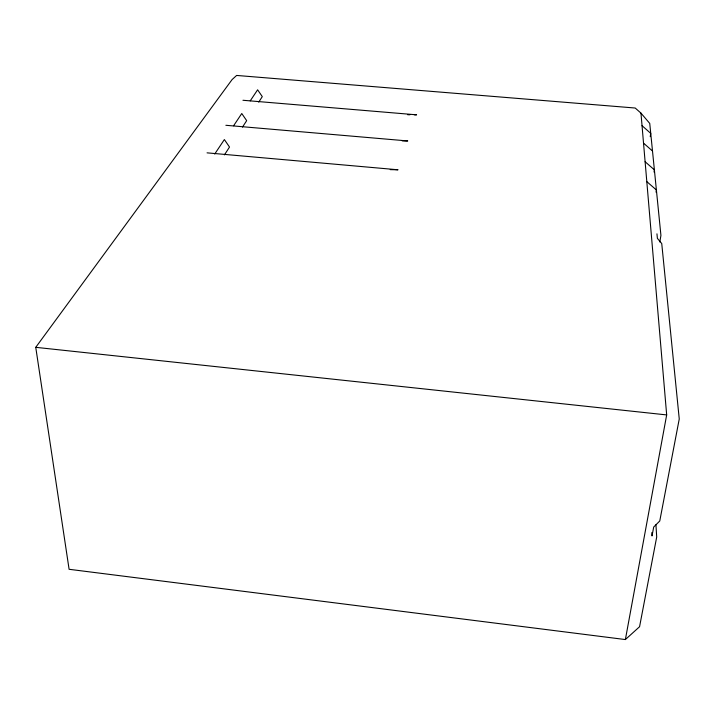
<?xml version="1.0" encoding="UTF-8"?>
<svg xmlns="http://www.w3.org/2000/svg" width="715" height="715" viewBox="0 0 715 715"><rect width="100%" height="100%" fill="white"/><g stroke="black" fill="none" stroke-linecap="round" stroke-linejoin="round"><path stroke-width="1.07" d="M650.239 136.672L650.739 133.365L642.034 125.67M654.037 172.038L654.386 169.848L645.109 161.733M656.039 192.156L656.388 189.958L646.798 181.628M659.838 241.992L660.928 235.396L649.747 123.427L640.971 113.131L635.215 108.028L236.638 75.441L232.107 79.553L35.75 347.329L69.096 569.292L625.375 639.559L639.567 626.724L656.71 536.974L655.932 524.739M625.375 639.559L666.675 414.923L640.971 113.131M224.421 154.896L229.524 147.049L224.367 139.568L214.697 154.056M242.474 127.118L246.675 120.656L241.768 113.524L233.582 125.786M258.723 102.129L262.298 96.623L257.615 89.813L250.232 100.869M407.711 114.74L409.927 114.758M414.36 114.802L416.586 114.829L242.948 100.27M402.196 140.873L407.765 140.953L225.869 125.286M390.238 169.634L398.041 169.786L207.046 152.849M35.75 347.329L666.675 414.923M643.527 143.125L652.5 151.017M656.951 233.832L657.38 238.345L661.741 243.547L679.25 418.981L659.766 520.985L653.698 527.044L652.017 535.937L651.821 532.612"/></g></svg>
